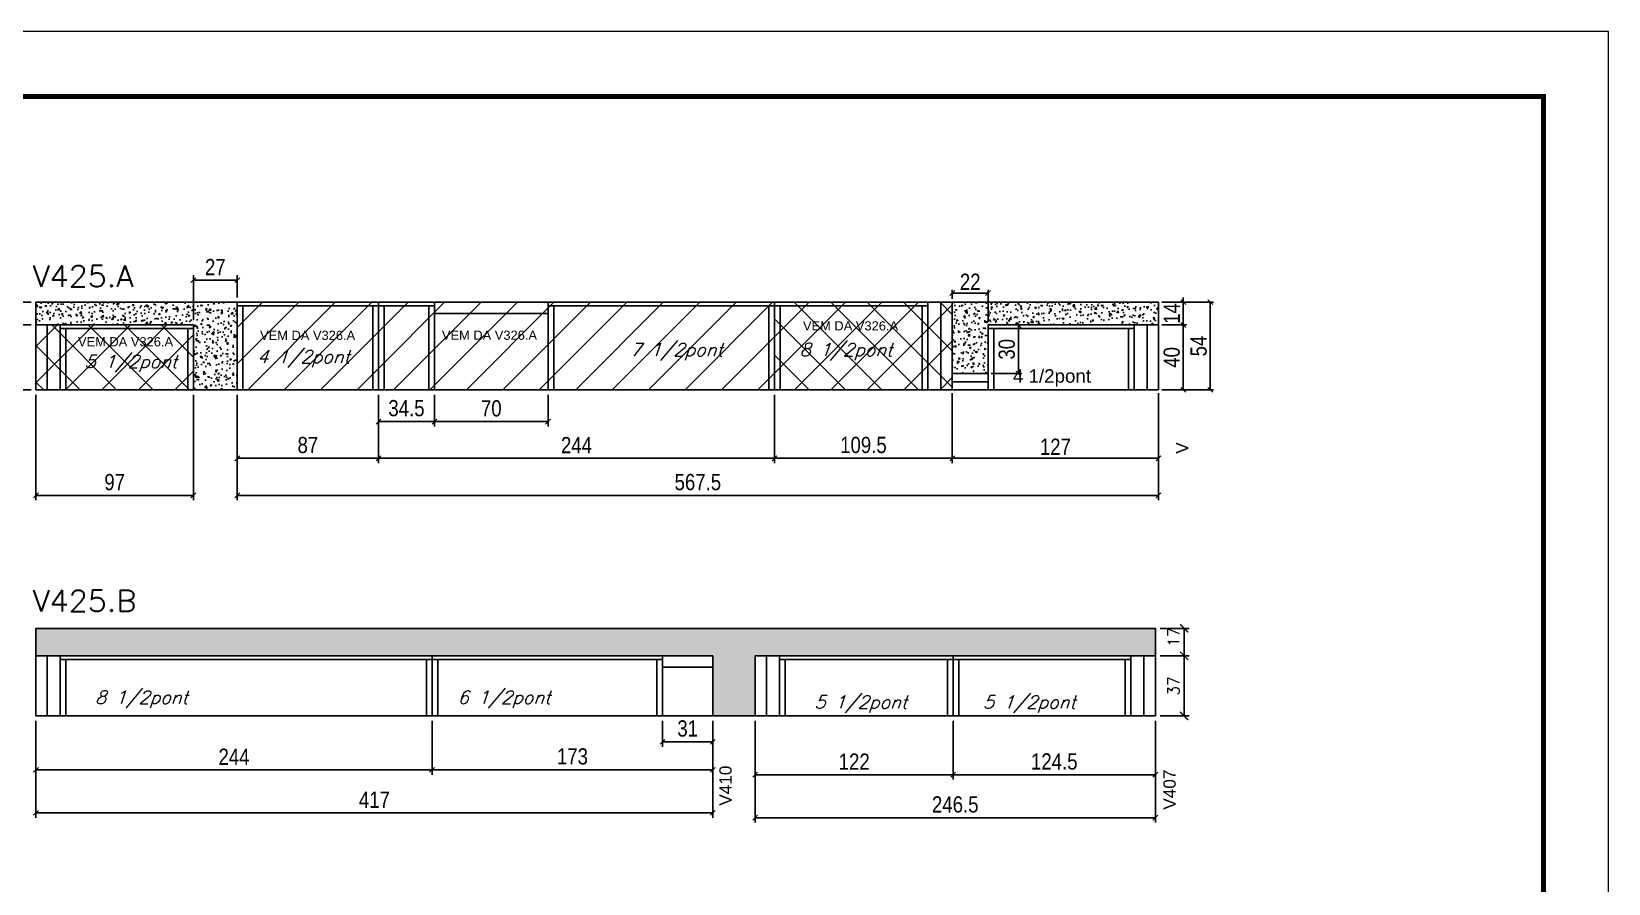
# Model space of a CAD drawing. Extents: x -3394 to 16474, y -5031 to 14397.
# Drawn here: x 6371 to 7342, y 5832 to 6357 of the extents above; entities that cross this region are included whole.
import ezdxf

# ---------------------------------------------------------------- set-up
doc = ezdxf.new("R2010")
doc.units = 0
doc.linetypes.add('DASHED', pattern=[0.75, 0.5, -0.25])
doc.layers.get('0').update_dxf_attribs({"linetype": 'CONTINUOUS'})
doc.layers.get('Defpoints').update_dxf_attribs({"linetype": 'CONTINUOUS'})
for name, color, linetype in [('COTA', 241, 'CONTINUOUS'), ('NOMENCLATURA', 7, 'CONTINUOUS'), ('Painéis', 200, 'CONTINUOUS'), ('PONTALETE', 7, 'CONTINUOUS'), ('SARR_2.2x7', 40, 'CONTINUOUS'), ('SARR_3.5x7', 81, 'CONTINUOUS'), ('SARR_EDITAR', 141, 'CONTINUOUS'), ('texto', 7, 'CONTINUOUS')]:
    doc.layers.add(name, color=color, linetype=linetype)
for name, color, linetype, lineweight in [('Folhas', 255, 'CONTINUOUS', 9), ('Hachura', 251, 'CONTINUOUS', 9), ('REAPROVEITAMENTO', 251, 'CONTINUOUS', 9), ('SARRAFO DE PRESSAO', 251, 'DASHED', 9), ('Texto Seção', 7, 'CONTINUOUS', 15)]:
    doc.layers.add(name, color=color, linetype=linetype, lineweight=lineweight)
doc.styles.add('ARIAL', font='arial.ttf')
doc.styles.add('COTA TECNICA', font='techl___.ttf', dxfattribs={"height": 10})
doc.styles.add('REGUA-120', font='ROMANS.shx', dxfattribs={"height": 15})
doc.styles.add('ROMANS', font='romans.shx')
doc.dimstyles.new('Cota Paínel', dxfattribs={"dimtxt": 7, "dimasz": 5, "dimexe": 3, "dimexo": 3, "dimgap": 3, "dimtad": 1, "dimdec": 1, "dimzin": 12, "dimdsep": 46, "dimtxsty": 'ROMANS', "dimblk": 'ARCHTICK', "dimcen": 0, "dimclrd": 4, "dimclre": 4, "dimclrt": 1, "dimadec": 1, "dimazin": 3, "dimtfac": 1, "dimtdec": 1, "dimtmove": 0, "dimatfit": 3, "dimldrblk": 'OBLIQUE', "dimfxl": 1, "dimtolj": 1, "dimtzin": 12, "dimarcsym": 0})
doc.dimstyles.new('PAINEL', dxfattribs={"dimtxt": 10, "dimasz": 3, "dimexe": 3, "dimexo": 3, "dimgap": 3, "dimtad": 1, "dimdec": 1, "dimzin": 12, "dimdsep": 46, "dimtxsty": 'COTA TECNICA', "dimblk1": 'OBLIQUE', "dimblk2": 'OBLIQUE', "dimsah": 1, "dimcen": 0.9, "dimclrd": 4, "dimclre": 4, "dimclrt": 240, "dimadec": 1, "dimazin": 3, "dimtfac": 1, "dimtdec": 1, "dimtmove": 0, "dimatfit": 3, "dimfxl": 1, "dimtolj": 1, "dimtzin": 12, "dimarcsym": 0})
pattern_1 = [(45, (-1585, 0), (-11.22532, 11.22532), []), (135, (-1585, 0), (-11.22532, -11.22532), [])]
pattern_2 = [(45, (-1585, 0), (-11.22532, 11.22532), [])]
pattern_3 = [(50, (-1585, 0), (9.1092334, -0.7969543), [0.9525, -10.4775]), (355, (-1585, 0), (-1.762171, 9.552842), [0.762, -8.382029]), (100.45144, (-1584.241, -0.066), (7.347062, 8.7558876), [0.8095004, -8.904512]), (46.1842, (-1585, 2.54), (13.553952, -2.102116), [1.42875, -15.71625]), (96.63556, (-1583.87, 2.365), (11.870207, 12.371306), [1.214251, -13.35678]), (351.18415, (-1585, 2.54), (11.870207, 12.371306), [1.142998, -12.572987]), (21, (-1583.73, 1.905), (7.5807196, -5.11326), [0.9525, -10.4775]), (326, (-1583.73, 1.905), (3.0901014, 9.209398), [0.762, -8.382]), (71.451445, (-1583.098, 1.479), (10.670821, 4.0961384), [0.8095004, -8.904497]), (37.5, (-1585, 0), (0.1544302, 4.2277519), [0, -8.2804, 0, -8.509, 0, -8.41375]), (7.5, (-1585, 0), (3.3409831, 5.0090287), [0, -4.8514, 0, -8.0899, 0, -3.20675]), (327.5, (-1587.832, 0), (6.7795298, -0.2864372), [0, -3.175, 0, -9.906, 0, -13.1445]), (317.5, (-1589.102, 0), (7.406459, 1.2713246), [0, -4.1275, 0, -6.5786, 0, -9.3345])]

# ---------------------------------------------------------------- blocks, each defined once
blk = doc.blocks.new('9999999999')
at = {"layer": 'Folhas'}
blk.add_lwpolyline([(98138.98, 34190.21), (99623.98, 34190.21), (99623.98, 35240.21), (98138.98, 35240.21)], close=True, dxfattribs=at)
at = {"layer": 'Folhas', "color": 30, "const_width": 3}
blk.add_lwpolyline([(98213.98, 34230.21), (99583.98, 34230.21), (99583.98, 35200.21), (98213.98, 35200.21)], close=True, dxfattribs=at)
blk = doc.blocks.new('_Oblique')
at = {"color": 0, "linetype": 'ByBlock', "lineweight": -2}
blk.add_line((-0.5, -0.5), (0.5, 0.5), dxfattribs=at)
blk = doc.blocks.new('*D732')
at = {"layer": 'COTA', "color": 4, "linetype": 'ByBlock', "lineweight": -2, "transparency": 16777216}
for p, q in [((6373.5, 6132.72), (6373.5, 6067.7)), ((6470.5, 6132.72), (6470.5, 6067.7)), ((6373.5, 6070.7), (6470.5, 6070.7))]:
    blk.add_line(p, q, dxfattribs=at)
at = {"layer": 'Defpoints', "color": 0, "linetype": 'ByBlock', "transparency": 16777216}
for p in [(6373.5, 6135.72), (6470.5, 6135.72), (6470.5, 6070.7)]:
    blk.add_point(p, dxfattribs=at)
at = {"layer": 'COTA', "color": 4, "linetype": 'ByBlock', "lineweight": -2, "transparency": 16777216, "xscale": 3, "yscale": 3, "zscale": 3, "rotation": 180}
blk.add_blockref('_Oblique', (6373.5, 6070.7), dxfattribs=at)
at = {"layer": 'COTA', "color": 4, "linetype": 'ByBlock', "lineweight": -2, "transparency": 16777216, "xscale": 3, "yscale": 3, "zscale": 3}
blk.add_blockref('_Oblique', (6470.5, 6070.7), dxfattribs=at)
at = {"layer": 'COTA', "color": 240, "linetype": 'ByBlock', "transparency": 16777216, "insert": (6422, 6078.8), "char_height": 10, "attachment_point": 5, "style": 'COTA TECNICA'}
blk.add_mtext('\\A1;97', dxfattribs=at)
blk = doc.blocks.new('*D733')
at = {"layer": 'COTA', "color": 4, "linetype": 'ByBlock', "lineweight": -2, "transparency": 16777216}
for p, q in [((6497.5, 6132.72), (6497.5, 6090.56)), ((6584.5, 6132.72), (6584.5, 6090.56)), ((6497.5, 6093.56), (6584.5, 6093.56))]:
    blk.add_line(p, q, dxfattribs=at)
at = {"layer": 'Defpoints', "color": 0, "linetype": 'ByBlock', "transparency": 16777216}
for p in [(6497.5, 6135.72), (6584.5, 6135.72), (6584.5, 6093.56)]:
    blk.add_point(p, dxfattribs=at)
at = {"layer": 'COTA', "color": 4, "linetype": 'ByBlock', "lineweight": -2, "transparency": 16777216, "xscale": 3, "yscale": 3, "zscale": 3, "rotation": 180}
blk.add_blockref('_Oblique', (6497.5, 6093.56), dxfattribs=at)
at = {"layer": 'COTA', "color": 4, "linetype": 'ByBlock', "lineweight": -2, "transparency": 16777216, "xscale": 3, "yscale": 3, "zscale": 3}
blk.add_blockref('_Oblique', (6584.5, 6093.56), dxfattribs=at)
at = {"layer": 'COTA', "color": 240, "linetype": 'ByBlock', "transparency": 16777216, "insert": (6541, 6101.66), "char_height": 10, "attachment_point": 5, "style": 'COTA TECNICA'}
blk.add_mtext('\\A1;87', dxfattribs=at)
blk = doc.blocks.new('*D734')
at = {"layer": 'COTA', "color": 4, "linetype": 'ByBlock', "lineweight": -2, "transparency": 16777216}
for p, q in [((6497.5, 6132.72), (6497.5, 6067.7)), ((7065, 6132.72), (7065, 6067.7)), ((6497.5, 6070.7), (7065, 6070.7))]:
    blk.add_line(p, q, dxfattribs=at)
at = {"layer": 'Defpoints', "color": 0, "linetype": 'ByBlock', "transparency": 16777216}
for p in [(6497.5, 6135.72), (7065, 6135.72), (7065, 6070.7)]:
    blk.add_point(p, dxfattribs=at)
at = {"layer": 'COTA', "color": 4, "linetype": 'ByBlock', "lineweight": -2, "transparency": 16777216, "xscale": 3, "yscale": 3, "zscale": 3, "rotation": 180}
blk.add_blockref('_Oblique', (6497.5, 6070.7), dxfattribs=at)
at = {"layer": 'COTA', "color": 4, "linetype": 'ByBlock', "lineweight": -2, "transparency": 16777216, "xscale": 3, "yscale": 3, "zscale": 3}
blk.add_blockref('_Oblique', (7065, 6070.7), dxfattribs=at)
at = {"layer": 'COTA', "color": 240, "linetype": 'ByBlock', "transparency": 16777216, "insert": (6781.25, 6078.81), "char_height": 10, "attachment_point": 5, "style": 'COTA TECNICA'}
blk.add_mtext('\\A1;567.5', dxfattribs=at)
blk = doc.blocks.new('*D735')
at = {"layer": 'COTA', "color": 4, "linetype": 'ByBlock', "lineweight": -2, "transparency": 16777216}
for p, q in [((6828.5, 6132.72), (6828.5, 6090.56)), ((6938, 6120.47), (6938, 6090.56)), ((6828.5, 6093.56), (6938, 6093.56))]:
    blk.add_line(p, q, dxfattribs=at)
at = {"layer": 'Defpoints', "color": 0, "linetype": 'ByBlock', "transparency": 16777216}
for p in [(6828.5, 6135.72), (6938, 6123.47), (6938, 6093.56)]:
    blk.add_point(p, dxfattribs=at)
at = {"layer": 'COTA', "color": 4, "linetype": 'ByBlock', "lineweight": -2, "transparency": 16777216, "xscale": 3, "yscale": 3, "zscale": 3, "rotation": 180}
blk.add_blockref('_Oblique', (6828.5, 6093.56), dxfattribs=at)
at = {"layer": 'COTA', "color": 4, "linetype": 'ByBlock', "lineweight": -2, "transparency": 16777216, "xscale": 3, "yscale": 3, "zscale": 3}
blk.add_blockref('_Oblique', (6938, 6093.56), dxfattribs=at)
at = {"layer": 'COTA', "color": 240, "linetype": 'ByBlock', "transparency": 16777216, "insert": (6883.25, 6101.7), "char_height": 10, "attachment_point": 5, "style": 'COTA TECNICA'}
blk.add_mtext('\\A1;109.5', dxfattribs=at)
blk = doc.blocks.new('*D736')
at = {"layer": 'COTA', "color": 4, "linetype": 'ByBlock', "lineweight": -2, "transparency": 16777216}
for p, q in [((6584.5, 6132.72), (6584.5, 6090.56)), ((6828.5, 6132.72), (6828.5, 6090.56)), ((6584.5, 6093.56), (6828.5, 6093.56))]:
    blk.add_line(p, q, dxfattribs=at)
at = {"layer": 'Defpoints', "color": 0, "linetype": 'ByBlock', "transparency": 16777216}
for p in [(6584.5, 6135.72), (6828.5, 6135.72), (6828.5, 6093.56)]:
    blk.add_point(p, dxfattribs=at)
at = {"layer": 'COTA', "color": 4, "linetype": 'ByBlock', "lineweight": -2, "transparency": 16777216, "xscale": 3, "yscale": 3, "zscale": 3, "rotation": 180}
blk.add_blockref('_Oblique', (6584.5, 6093.56), dxfattribs=at)
at = {"layer": 'COTA', "color": 4, "linetype": 'ByBlock', "lineweight": -2, "transparency": 16777216, "xscale": 3, "yscale": 3, "zscale": 3}
blk.add_blockref('_Oblique', (6828.5, 6093.56), dxfattribs=at)
at = {"layer": 'COTA', "color": 240, "linetype": 'ByBlock', "transparency": 16777216, "insert": (6706.5, 6101.64), "char_height": 10, "attachment_point": 5, "style": 'COTA TECNICA'}
blk.add_mtext('\\A1;244', dxfattribs=at)
blk = doc.blocks.new('*D737')
at = {"layer": 'COTA', "color": 4, "lineweight": -2, "transparency": 16777216}
for p, q in [((6470.5, 6178.72), (6470.5, 6206.29)), ((6470.5, 6203.29), (6497.5, 6203.29)), ((6497.5, 6192.72), (6497.5, 6206.29))]:
    blk.add_line(p, q, dxfattribs=at)
at = {"layer": 'Defpoints', "color": 0, "transparency": 16777216}
for p in [(6497.5, 6203.29), (6497.5, 6189.72), (6470.5, 6175.72)]:
    blk.add_point(p, dxfattribs=at)
at = {"layer": 'COTA', "color": 4, "lineweight": -2, "transparency": 16777216, "xscale": 3, "yscale": 3, "zscale": 3, "rotation": 180}
blk.add_blockref('_Oblique', (6470.5, 6203.29), dxfattribs=at)
at = {"layer": 'COTA', "color": 4, "lineweight": -2, "transparency": 16777216, "xscale": 3, "yscale": 3, "zscale": 3}
blk.add_blockref('_Oblique', (6497.5, 6203.29), dxfattribs=at)
at = {"layer": 'COTA', "color": 240, "transparency": 16777216, "insert": (6484, 6211.37), "char_height": 10, "attachment_point": 5, "style": 'COTA TECNICA'}
blk.add_mtext('\\A1;27', dxfattribs=at)
blk = doc.blocks.new('*D738')
at = {"layer": 'COTA', "color": 4, "lineweight": -2, "transparency": 16777216}
for p, q in [((6584.5, 6132.72), (6584.5, 6113.15)), ((6619, 6132.72), (6619, 6113.15)), ((6584.5, 6116.15), (6619, 6116.15))]:
    blk.add_line(p, q, dxfattribs=at)
at = {"layer": 'Defpoints', "color": 0, "transparency": 16777216}
for p in [(6584.5, 6135.72), (6619, 6135.72), (6619, 6116.15)]:
    blk.add_point(p, dxfattribs=at)
at = {"layer": 'COTA', "color": 4, "lineweight": -2, "transparency": 16777216, "xscale": 3, "yscale": 3, "zscale": 3, "rotation": 180}
blk.add_blockref('_Oblique', (6584.5, 6116.15), dxfattribs=at)
at = {"layer": 'COTA', "color": 4, "lineweight": -2, "transparency": 16777216, "xscale": 3, "yscale": 3, "zscale": 3}
blk.add_blockref('_Oblique', (6619, 6116.15), dxfattribs=at)
at = {"layer": 'COTA', "color": 240, "transparency": 16777216, "insert": (6601.75, 6124.37), "char_height": 10, "attachment_point": 5, "style": 'COTA TECNICA'}
blk.add_mtext('\\A1;34.5', dxfattribs=at)
blk = doc.blocks.new('*D739')
at = {"layer": 'COTA', "color": 4, "lineweight": -2, "transparency": 16777216}
for p, q in [((6619, 6132.72), (6619, 6113.15)), ((6689, 6132.72), (6689, 6113.15)), ((6619, 6116.15), (6689, 6116.15))]:
    blk.add_line(p, q, dxfattribs=at)
at = {"layer": 'Defpoints', "color": 0, "transparency": 16777216}
for p in [(6619, 6135.72), (6689, 6135.72), (6689, 6116.15)]:
    blk.add_point(p, dxfattribs=at)
at = {"layer": 'COTA', "color": 4, "lineweight": -2, "transparency": 16777216, "xscale": 3, "yscale": 3, "zscale": 3, "rotation": 180}
blk.add_blockref('_Oblique', (6619, 6116.15), dxfattribs=at)
at = {"layer": 'COTA', "color": 4, "lineweight": -2, "transparency": 16777216, "xscale": 3, "yscale": 3, "zscale": 3}
blk.add_blockref('_Oblique', (6689, 6116.15), dxfattribs=at)
at = {"layer": 'COTA', "color": 240, "transparency": 16777216, "insert": (6654, 6124.25), "char_height": 10, "attachment_point": 5, "style": 'COTA TECNICA'}
blk.add_mtext('\\A1;70', dxfattribs=at)
blk = doc.blocks.new('*D740')
at = {"layer": 'COTA', "color": 4, "lineweight": -2, "transparency": 16777216}
for p, q in [((6370.5, 6175.72), (6357.8, 6175.72)), ((6360.8, 6175.72), (6360.8, 6135.72)), ((6370.5, 6135.72), (6357.8, 6135.72))]:
    blk.add_line(p, q, dxfattribs=at)
at = {"layer": 'Defpoints', "color": 0, "transparency": 16777216}
for p in [(6373.5, 6175.72), (6360.8, 6135.72), (6373.5, 6135.72)]:
    blk.add_point(p, dxfattribs=at)
at = {"layer": 'COTA', "color": 4, "lineweight": -2, "transparency": 16777216, "xscale": 3, "yscale": 3, "zscale": 3}
for p, rotation in [((6360.8, 6175.72), 90), ((6360.8, 6135.72), 270)]:
    blk.add_blockref('_Oblique', p, dxfattribs=dict(at, rotation=rotation))
at = {"layer": 'COTA', "color": 240, "transparency": 16777216, "insert": (6352.7, 6155.72), "char_height": 10, "attachment_point": 5, "rotation": 90, "style": 'COTA TECNICA'}
blk.add_mtext('\\A1;40', dxfattribs=at)
blk = doc.blocks.new('*D741')
at = {"layer": 'COTA', "color": 4, "lineweight": -2, "transparency": 16777216}
for p, q in [((6370.5, 6189.72), (6357.8, 6189.72)), ((6360.8, 6175.72), (6360.8, 6189.72)), ((6370.5, 6175.72), (6357.8, 6175.72))]:
    blk.add_line(p, q, dxfattribs=at)
at = {"layer": 'Defpoints', "color": 0, "transparency": 16777216}
for p in [(6360.8, 6189.72), (6373.5, 6189.72), (6373.5, 6175.72)]:
    blk.add_point(p, dxfattribs=at)
at = {"layer": 'COTA', "color": 4, "lineweight": -2, "transparency": 16777216, "xscale": 3, "yscale": 3, "zscale": 3}
for p, rotation in [((6360.8, 6189.72), 90), ((6360.8, 6175.72), 270)]:
    blk.add_blockref('_Oblique', p, dxfattribs=dict(at, rotation=rotation))
at = {"layer": 'COTA', "color": 240, "transparency": 16777216, "insert": (6352.73, 6182.72), "char_height": 10, "attachment_point": 5, "rotation": 90, "style": 'COTA TECNICA'}
blk.add_mtext('\\A1;14', dxfattribs=at)
blk = doc.blocks.new('*D742')
at = {"layer": 'COTA', "color": 4, "linetype": 'Continuous', "lineweight": -2, "transparency": 16777216}
for p, q in [((6938, 6133.72), (6938, 6091.56)), ((7065, 6133.72), (7065, 6091.56)), ((6938, 6093.56), (7065, 6093.56))]:
    blk.add_line(p, q, dxfattribs=at)
at = {"layer": 'Defpoints', "color": 0, "linetype": 'Continuous', "transparency": 16777216}
for p in [(6938, 6135.72), (7065, 6135.72), (7065, 6093.56)]:
    blk.add_point(p, dxfattribs=at)
at = {"layer": 'COTA', "color": 4, "linetype": 'Continuous', "lineweight": -2, "transparency": 16777216, "xscale": 3, "yscale": 3, "zscale": 3, "rotation": 180}
blk.add_blockref('_Oblique', (6938, 6093.56), dxfattribs=at)
at = {"layer": 'COTA', "color": 4, "linetype": 'Continuous', "lineweight": -2, "transparency": 16777216, "xscale": 3, "yscale": 3, "zscale": 3}
blk.add_blockref('_Oblique', (7065, 6093.56), dxfattribs=at)
at = {"layer": 'COTA', "color": 240, "linetype": 'Continuous', "transparency": 16777216, "insert": (7001.5, 6100.64), "char_height": 10, "attachment_point": 5, "style": 'COTA TECNICA'}
blk.add_mtext('\\A1;127', dxfattribs=at)
blk = doc.blocks.new('*D743')
at = {"layer": 'COTA', "color": 4, "linetype": 'Continuous', "lineweight": -2, "transparency": 16777216}
for p, q in [((7067, 6175.72), (7082.29, 6175.72)), ((7080.29, 6135.72), (7080.29, 6175.72)), ((7067, 6135.72), (7082.29, 6135.72))]:
    blk.add_line(p, q, dxfattribs=at)
at = {"layer": 'Defpoints', "color": 0, "linetype": 'Continuous', "transparency": 16777216}
for p in [(7065, 6175.72), (7080.29, 6175.72), (7065, 6135.72)]:
    blk.add_point(p, dxfattribs=at)
at = {"layer": 'COTA', "color": 4, "linetype": 'Continuous', "lineweight": -2, "transparency": 16777216, "xscale": 3, "yscale": 3, "zscale": 3}
for p, rotation in [((7080.29, 6175.72), 90), ((7080.29, 6135.72), 270)]:
    blk.add_blockref('_Oblique', p, dxfattribs=dict(at, rotation=rotation))
at = {"layer": 'COTA', "color": 240, "linetype": 'Continuous', "transparency": 16777216, "insert": (7073.19, 6155.72), "char_height": 10, "attachment_point": 5, "rotation": 90, "style": 'COTA TECNICA'}
blk.add_mtext('\\A1;40', dxfattribs=at)
blk = doc.blocks.new('*D744')
at = {"layer": 'COTA', "color": 4, "linetype": 'Continuous', "lineweight": -2, "transparency": 16777216}
for p, q in [((7067, 6189.72), (7082.29, 6189.72)), ((7080.29, 6189.72), (7080.29, 6192.72)), ((7080.29, 6175.72), (7080.29, 6189.72)), ((7067, 6175.72), (7082.29, 6175.72)), ((7080.29, 6175.72), (7080.29, 6172.72))]:
    blk.add_line(p, q, dxfattribs=at)
at = {"layer": 'Defpoints', "color": 0, "linetype": 'Continuous', "transparency": 16777216}
for p in [(7065, 6189.72), (7080.29, 6189.72), (7065, 6175.72)]:
    blk.add_point(p, dxfattribs=at)
at = {"layer": 'COTA', "color": 4, "linetype": 'Continuous', "lineweight": -2, "transparency": 16777216, "xscale": 3, "yscale": 3, "zscale": 3}
for p, rotation in [((7080.29, 6189.72), 270), ((7080.29, 6175.72), 90)]:
    blk.add_blockref('_Oblique', p, dxfattribs=dict(at, rotation=rotation))
at = {"layer": 'COTA', "color": 240, "linetype": 'Continuous', "transparency": 16777216, "insert": (7073.22, 6182.72), "char_height": 10, "attachment_point": 5, "rotation": 90, "style": 'COTA TECNICA'}
blk.add_mtext('\\A1;14', dxfattribs=at)
blk = doc.blocks.new('*D745')
at = {"layer": 'COTA', "color": 4, "linetype": 'Continuous', "lineweight": -2, "transparency": 16777216}
for p, q in [((7067, 6189.72), (7098.89, 6189.72)), ((7096.89, 6135.72), (7096.89, 6189.72)), ((7067, 6135.72), (7098.89, 6135.72))]:
    blk.add_line(p, q, dxfattribs=at)
at = {"layer": 'Defpoints', "color": 0, "linetype": 'Continuous', "transparency": 16777216}
for p in [(7065, 6189.72), (7096.89, 6189.72), (7065, 6135.72)]:
    blk.add_point(p, dxfattribs=at)
at = {"layer": 'COTA', "color": 4, "linetype": 'Continuous', "lineweight": -2, "transparency": 16777216, "xscale": 3, "yscale": 3, "zscale": 3}
for p, rotation in [((7096.89, 6189.72), 90), ((7096.89, 6135.72), 270)]:
    blk.add_blockref('_Oblique', p, dxfattribs=dict(at, rotation=rotation))
at = {"layer": 'COTA', "color": 240, "linetype": 'Continuous', "transparency": 16777216, "insert": (7089.78, 6162.72), "char_height": 10, "attachment_point": 5, "rotation": 90, "style": 'COTA TECNICA'}
blk.add_mtext('\\A1;54', dxfattribs=at)
blk = doc.blocks.new('*D746')
at = {"layer": 'COTA', "color": 4, "linetype": 'Continuous', "lineweight": -2, "transparency": 16777216}
for p, q in [((6962, 6175.72), (6980.77, 6175.72)), ((6978.77, 6145.72), (6978.77, 6175.72)), ((6962, 6145.72), (6980.77, 6145.72))]:
    blk.add_line(p, q, dxfattribs=at)
at = {"layer": 'Defpoints', "color": 0, "linetype": 'Continuous', "transparency": 16777216}
for p in [(6960, 6175.72), (6978.77, 6175.72), (6960, 6145.72)]:
    blk.add_point(p, dxfattribs=at)
at = {"layer": 'COTA', "color": 4, "linetype": 'Continuous', "lineweight": -2, "transparency": 16777216, "xscale": 3, "yscale": 3, "zscale": 3}
for p, rotation in [((6978.77, 6175.72), 90), ((6978.77, 6145.72), 270)]:
    blk.add_blockref('_Oblique', p, dxfattribs=dict(at, rotation=rotation))
at = {"layer": 'COTA', "color": 240, "linetype": 'Continuous', "transparency": 16777216, "insert": (6971.55, 6160.72), "char_height": 10, "attachment_point": 5, "rotation": 90, "style": 'COTA TECNICA'}
blk.add_mtext('\\A1;30', dxfattribs=at)
blk = doc.blocks.new('*D747')
at = {"layer": 'COTA', "color": 4, "linetype": 'ByBlock', "lineweight": -2, "transparency": 16777216}
for p, q in [((6938, 6191.72), (6938, 6197.34)), ((6938, 6195.34), (6960, 6195.34)), ((6960, 6177.72), (6960, 6197.34))]:
    blk.add_line(p, q, dxfattribs=at)
at = {"layer": 'Defpoints', "color": 0, "linetype": 'ByBlock', "transparency": 16777216}
for p in [(6938, 6189.72), (6960, 6195.34), (6960, 6175.72)]:
    blk.add_point(p, dxfattribs=at)
at = {"layer": 'COTA', "color": 4, "linetype": 'ByBlock', "lineweight": -2, "transparency": 16777216, "xscale": 3, "yscale": 3, "zscale": 3, "rotation": 180}
blk.add_blockref('_Oblique', (6938, 6195.34), dxfattribs=at)
at = {"layer": 'COTA', "color": 4, "linetype": 'ByBlock', "lineweight": -2, "transparency": 16777216, "xscale": 3, "yscale": 3, "zscale": 3}
blk.add_blockref('_Oblique', (6960, 6195.34), dxfattribs=at)
at = {"layer": 'COTA', "color": 240, "linetype": 'ByBlock', "transparency": 16777216, "insert": (6949, 6202.34), "char_height": 10, "attachment_point": 5, "style": 'COTA TECNICA'}
blk.add_mtext('\\A1;22', dxfattribs=at)
blk = doc.blocks.new('*D748')
at = {"layer": 'COTA', "color": 4, "linetype": 'ByBlock', "lineweight": -2, "transparency": 16777216}
for p, q in [((6373.5, 5931.75), (6373.5, 5898.56)), ((6617.5, 5931.75), (6617.5, 5898.56)), ((6373.5, 5901.56), (6617.5, 5901.56))]:
    blk.add_line(p, q, dxfattribs=at)
at = {"layer": 'Defpoints', "color": 0, "linetype": 'ByBlock', "transparency": 16777216}
for p in [(6373.5, 5934.75), (6617.5, 5934.75), (6617.5, 5901.56)]:
    blk.add_point(p, dxfattribs=at)
at = {"layer": 'COTA', "color": 4, "linetype": 'ByBlock', "lineweight": -2, "transparency": 16777216, "xscale": 3, "yscale": 3, "zscale": 3, "rotation": 180}
blk.add_blockref('_Oblique', (6373.5, 5901.56), dxfattribs=at)
at = {"layer": 'COTA', "color": 4, "linetype": 'ByBlock', "lineweight": -2, "transparency": 16777216, "xscale": 3, "yscale": 3, "zscale": 3}
blk.add_blockref('_Oblique', (6617.5, 5901.56), dxfattribs=at)
at = {"layer": 'COTA', "color": 240, "linetype": 'ByBlock', "transparency": 16777216, "insert": (6495.5, 5909.63), "char_height": 10, "attachment_point": 5, "style": 'COTA TECNICA'}
blk.add_mtext('\\A1;244', dxfattribs=at)
blk = doc.blocks.new('*D749')
at = {"layer": 'COTA', "color": 4, "linetype": 'ByBlock', "lineweight": -2, "transparency": 16777216}
for p, q in [((6617.5, 5931.75), (6617.5, 5898.56)), ((6790.5, 5931.75), (6790.5, 5898.56)), ((6617.5, 5901.56), (6790.5, 5901.56))]:
    blk.add_line(p, q, dxfattribs=at)
at = {"layer": 'Defpoints', "color": 0, "linetype": 'ByBlock', "transparency": 16777216}
for p in [(6617.5, 5934.75), (6790.5, 5934.75), (6790.5, 5901.56)]:
    blk.add_point(p, dxfattribs=at)
at = {"layer": 'COTA', "color": 4, "linetype": 'ByBlock', "lineweight": -2, "transparency": 16777216, "xscale": 3, "yscale": 3, "zscale": 3, "rotation": 180}
blk.add_blockref('_Oblique', (6617.5, 5901.56), dxfattribs=at)
at = {"layer": 'COTA', "color": 4, "linetype": 'ByBlock', "lineweight": -2, "transparency": 16777216, "xscale": 3, "yscale": 3, "zscale": 3}
blk.add_blockref('_Oblique', (6790.5, 5901.56), dxfattribs=at)
at = {"layer": 'COTA', "color": 240, "linetype": 'ByBlock', "transparency": 16777216, "insert": (6704, 5909.78), "char_height": 10, "attachment_point": 5, "style": 'COTA TECNICA'}
blk.add_mtext('\\A1;173', dxfattribs=at)
blk = doc.blocks.new('*D754')
at = {"layer": 'COTA', "color": 4, "linetype": 'ByBlock', "lineweight": -2, "transparency": 16777216}
for p, q in [((6373.5, 5931.75), (6373.5, 5872.06)), ((6790.5, 5931.75), (6790.5, 5872.06)), ((6373.5, 5875.06), (6790.5, 5875.06))]:
    blk.add_line(p, q, dxfattribs=at)
at = {"layer": 'Defpoints', "color": 0, "linetype": 'ByBlock', "transparency": 16777216}
for p in [(6373.5, 5934.75), (6790.5, 5934.75), (6790.5, 5875.06)]:
    blk.add_point(p, dxfattribs=at)
at = {"layer": 'COTA', "color": 4, "linetype": 'ByBlock', "lineweight": -2, "transparency": 16777216, "xscale": 3, "yscale": 3, "zscale": 3, "rotation": 180}
blk.add_blockref('_Oblique', (6373.5, 5875.06), dxfattribs=at)
at = {"layer": 'COTA', "color": 4, "linetype": 'ByBlock', "lineweight": -2, "transparency": 16777216, "xscale": 3, "yscale": 3, "zscale": 3}
blk.add_blockref('_Oblique', (6790.5, 5875.06), dxfattribs=at)
at = {"layer": 'COTA', "color": 240, "linetype": 'ByBlock', "transparency": 16777216, "insert": (6582, 5883.13), "char_height": 10, "attachment_point": 5, "style": 'COTA TECNICA'}
blk.add_mtext('\\A1;417', dxfattribs=at)
blk = doc.blocks.new('*D750')
at = {"layer": 'COTA', "color": 4, "linetype": 'ByBlock', "lineweight": -2, "transparency": 16777216}
for p, q in [((6816.57, 5931.75), (6816.57, 5895.56)), ((6938.57, 5931.75), (6938.57, 5895.56)), ((6816.57, 5898.56), (6938.57, 5898.56))]:
    blk.add_line(p, q, dxfattribs=at)
at = {"layer": 'Defpoints', "color": 0, "linetype": 'ByBlock', "transparency": 16777216}
for p in [(6816.57, 5934.75), (6938.57, 5934.75), (6938.57, 5898.56)]:
    blk.add_point(p, dxfattribs=at)
at = {"layer": 'COTA', "color": 4, "linetype": 'ByBlock', "lineweight": -2, "transparency": 16777216, "xscale": 3, "yscale": 3, "zscale": 3, "rotation": 180}
blk.add_blockref('_Oblique', (6816.57, 5898.56), dxfattribs=at)
at = {"layer": 'COTA', "color": 4, "linetype": 'ByBlock', "lineweight": -2, "transparency": 16777216, "xscale": 3, "yscale": 3, "zscale": 3}
blk.add_blockref('_Oblique', (6938.57, 5898.56), dxfattribs=at)
at = {"layer": 'COTA', "color": 240, "linetype": 'ByBlock', "transparency": 16777216, "insert": (6877.57, 5906.62), "char_height": 10, "attachment_point": 5, "style": 'COTA TECNICA'}
blk.add_mtext('\\A1;122', dxfattribs=at)
blk = doc.blocks.new('*D751')
at = {"layer": 'COTA', "color": 4, "linetype": 'ByBlock', "lineweight": -2, "transparency": 16777216}
for p, q in [((6938.57, 5931.75), (6938.57, 5895.56)), ((7063.07, 5931.75), (7063.07, 5895.56)), ((6938.57, 5898.56), (7063.07, 5898.56))]:
    blk.add_line(p, q, dxfattribs=at)
at = {"layer": 'Defpoints', "color": 0, "linetype": 'ByBlock', "transparency": 16777216}
for p in [(6938.57, 5934.75), (7063.07, 5934.75), (7063.07, 5898.56)]:
    blk.add_point(p, dxfattribs=at)
at = {"layer": 'COTA', "color": 4, "linetype": 'ByBlock', "lineweight": -2, "transparency": 16777216, "xscale": 3, "yscale": 3, "zscale": 3, "rotation": 180}
blk.add_blockref('_Oblique', (6938.57, 5898.56), dxfattribs=at)
at = {"layer": 'COTA', "color": 4, "linetype": 'ByBlock', "lineweight": -2, "transparency": 16777216, "xscale": 3, "yscale": 3, "zscale": 3}
blk.add_blockref('_Oblique', (7063.07, 5898.56), dxfattribs=at)
at = {"layer": 'COTA', "color": 240, "linetype": 'ByBlock', "transparency": 16777216, "insert": (7000.82, 5906.67), "char_height": 10, "attachment_point": 5, "style": 'COTA TECNICA'}
blk.add_mtext('\\A1;124.5', dxfattribs=at)
blk = doc.blocks.new('*D755')
at = {"layer": 'COTA', "color": 4, "linetype": 'ByBlock', "lineweight": -2, "transparency": 16777216}
for p, q in [((6816.57, 5931.75), (6816.57, 5869.06)), ((7063.07, 5931.75), (7063.07, 5869.06)), ((6816.57, 5872.06), (7063.07, 5872.06))]:
    blk.add_line(p, q, dxfattribs=at)
at = {"layer": 'Defpoints', "color": 0, "linetype": 'ByBlock', "transparency": 16777216}
for p in [(6816.57, 5934.75), (7063.07, 5934.75), (7063.07, 5872.06)]:
    blk.add_point(p, dxfattribs=at)
at = {"layer": 'COTA', "color": 4, "linetype": 'ByBlock', "lineweight": -2, "transparency": 16777216, "xscale": 3, "yscale": 3, "zscale": 3, "rotation": 180}
blk.add_blockref('_Oblique', (6816.57, 5872.06), dxfattribs=at)
at = {"layer": 'COTA', "color": 4, "linetype": 'ByBlock', "lineweight": -2, "transparency": 16777216, "xscale": 3, "yscale": 3, "zscale": 3}
blk.add_blockref('_Oblique', (7063.07, 5872.06), dxfattribs=at)
at = {"layer": 'COTA', "color": 240, "linetype": 'ByBlock', "transparency": 16777216, "insert": (6939.82, 5880.17), "char_height": 10, "attachment_point": 5, "style": 'COTA TECNICA'}
blk.add_mtext('\\A1;246.5', dxfattribs=at)
blk = doc.blocks.new('_ArchTick')
at = {"color": 0, "linetype": 'ByBlock', "const_width": 0.15}
blk.add_lwpolyline([(-0.5, -0.5), (0.5, 0.5)], dxfattribs=at)
blk = doc.blocks.new('*D752')
at = {"layer": 'COTA', "color": 4, "lineweight": -2, "transparency": 16777216}
for p, q in [((7066.07, 5971.75), (7083.82, 5971.75)), ((7080.82, 5934.75), (7080.82, 5971.75)), ((7066.07, 5934.75), (7083.82, 5934.75))]:
    blk.add_line(p, q, dxfattribs=at)
at = {"layer": 'Defpoints', "color": 0, "transparency": 16777216}
for p in [(7063.07, 5971.75), (7080.82, 5971.75), (7063.07, 5934.75)]:
    blk.add_point(p, dxfattribs=at)
at = {"layer": 'COTA', "color": 4, "lineweight": -2, "transparency": 16777216, "xscale": 5, "yscale": 5, "zscale": 5}
for p, rotation in [((7080.82, 5971.75), 90), ((7080.82, 5934.75), 270)]:
    blk.add_blockref('_ArchTick', p, dxfattribs=dict(at, rotation=rotation))
at = {"layer": 'COTA', "color": 1, "transparency": 16777216, "insert": (7074.32, 5953.25), "char_height": 7, "attachment_point": 5, "rotation": 90, "style": 'ROMANS'}
blk.add_mtext('\\A1;37', dxfattribs=at)
blk = doc.blocks.new('*D753')
at = {"layer": 'COTA', "color": 4, "lineweight": -2, "transparency": 16777216}
for p, q in [((7066.07, 5988.75), (7083.82, 5988.75)), ((7080.82, 5971.75), (7080.82, 5988.75)), ((7066.07, 5971.75), (7083.82, 5971.75))]:
    blk.add_line(p, q, dxfattribs=at)
at = {"layer": 'Defpoints', "color": 0, "transparency": 16777216}
for p in [(7063.07, 5988.75), (7080.82, 5988.75), (7063.07, 5971.75)]:
    blk.add_point(p, dxfattribs=at)
at = {"layer": 'COTA', "color": 4, "lineweight": -2, "transparency": 16777216, "xscale": 5, "yscale": 5, "zscale": 5}
for p, rotation in [((7080.82, 5988.75), 90), ((7080.82, 5971.75), 270)]:
    blk.add_blockref('_ArchTick', p, dxfattribs=dict(at, rotation=rotation))
at = {"layer": 'COTA', "color": 1, "transparency": 16777216, "insert": (7074.32, 5983.43), "char_height": 7, "attachment_point": 5, "rotation": 90, "style": 'ROMANS'}
blk.add_mtext('\\A1;17', dxfattribs=at)
blk = doc.blocks.new('*D756')
at = {"layer": 'COTA', "color": 4, "lineweight": -2, "transparency": 16777216}
for p, q in [((6759.5, 5931.75), (6759.5, 5915.77)), ((6790.5, 5931.75), (6790.5, 5915.77)), ((6790.5, 5918.77), (6759.5, 5918.77))]:
    blk.add_line(p, q, dxfattribs=at)
at = {"layer": 'Defpoints', "color": 0, "transparency": 16777216}
for p in [(6759.5, 5934.75), (6790.5, 5934.75), (6759.5, 5918.77)]:
    blk.add_point(p, dxfattribs=at)
at = {"layer": 'COTA', "color": 4, "lineweight": -2, "transparency": 16777216, "xscale": 3, "yscale": 3, "zscale": 3, "rotation": 180}
blk.add_blockref('_Oblique', (6759.5, 5918.77), dxfattribs=at)
at = {"layer": 'COTA', "color": 4, "lineweight": -2, "transparency": 16777216, "xscale": 3, "yscale": 3, "zscale": 3}
blk.add_blockref('_Oblique', (6790.5, 5918.77), dxfattribs=at)
at = {"layer": 'COTA', "color": 240, "transparency": 16777216, "insert": (6775, 5926.99), "char_height": 10, "attachment_point": 5, "style": 'COTA TECNICA'}
blk.add_mtext('\\A1;31', dxfattribs=at)

msp = doc.modelspace()

# ---------------------------------------------------------------- hatches: boundary and pattern name
at = {"layer": 'COTA', "linetype": 'Continuous'}
h = msp.add_hatch(dxfattribs=at)
h.set_pattern_fill('AR-CONC', color=256, scale=0.05)
h.set_pattern_definition(pattern_3)
h.paths.add_polyline_path([(6497.5, 6189.72), (6373.5, 6189.72), (6373.5, 6175.72), (6470.5, 6175.72), (6470.5, 6135.72), (6497.5, 6135.72)])
h = msp.add_hatch(dxfattribs=at)
h.set_pattern_fill('AR-CONC', color=256, scale=0.05)
h.set_pattern_definition(pattern_3)
h.paths.add_polyline_path([(6960, 6175.72), (7065, 6175.72), (7065, 6189.72), (6938, 6189.72), (6938, 6145.72), (6960, 6145.72)])
h = msp.add_hatch(dxfattribs=at)
h.set_pattern_fill('AR-CONC', color=256, scale=0.05)
h.set_pattern_definition(pattern_3)
h.paths.add_polyline_path([(6816.57, 5971.75), (7063.07, 5971.75), (7063.07, 5988.75), (6373.5, 5988.75), (6373.5, 5971.75), (6790.5, 5971.75), (6790.5, 5934.75), (6816.57, 5934.75)])
at = {"layer": 'Hachura', "linetype": 'ByBlock'}
h = msp.add_hatch(dxfattribs=at)
h.set_pattern_fill('ANSI37', color=256, scale=5)
h.set_pattern_definition(pattern_1)
h.paths.add_polyline_path([(6938, 6135.72), (6938, 6145.72), (6938, 6189.72), (6828.5, 6189.72), (6828.5, 6135.72)])
h = msp.add_hatch(dxfattribs=at)
h.set_pattern_fill('ANSI37', color=256, scale=5)
h.set_pattern_definition(pattern_1)
h.paths.add_polyline_path([(6470.5, 6135.72), (6470.5, 6175.72), (6373.5, 6175.72), (6373.5, 6135.72)])
at = {"layer": 'REAPROVEITAMENTO', "linetype": 'Continuous'}
h = msp.add_hatch(dxfattribs=at)
h.set_pattern_fill('ANSI31', color=256, scale=5)
h.set_pattern_definition(pattern_2)
h.paths.add_polyline_path([(6584.5, 6135.72), (6584.5, 6189.72), (6497.5, 6189.72), (6497.5, 6135.72)])
h = msp.add_hatch(dxfattribs=at)
h.set_pattern_fill('ANSI31', color=256, scale=5)
h.set_pattern_definition(pattern_2)
h.paths.add_polyline_path([(6584.5, 6135.72), (6828.5, 6135.72), (6828.5, 6189.72), (6584.5, 6189.72)])

# ---------------------------------------------------------------- linework, layer by layer
at = {"layer": 'COTA', "linetype": 'Continuous'}
for p, q in [((6373.5, 6175.72), (6373.5, 6189.72)), ((6373.5, 6189.72), (6497.5, 6189.72)), ((7065, 6175.72), (7065, 6189.72)), ((6470.5, 6135.72), (6497.5, 6135.72)), ((6470.5, 6135.72), (6497.5, 6135.72)), ((6790.5, 5934.75), (6816.57, 5934.75))]:
    msp.add_line(p, q, dxfattribs=at)
at = {"layer": 'COTA', "linetype": 'ByBlock'}
for p, q in [((7065, 6189.72), (6938, 6189.72)), ((6373.5, 5971.75), (6373.5, 5988.75)), ((6373.5, 5988.75), (7063.07, 5988.75)), ((7063.07, 5971.75), (7063.07, 5988.75))]:
    msp.add_line(p, q, dxfattribs=at)
at = {"layer": 'Painéis', "linetype": 'ByBlock'}
for p, q in [((6497.5, 6189.72), (6938, 6189.72)), ((6497.5, 6189.72), (6497.5, 6135.72)), ((6584.5, 6135.72), (6584.5, 6189.72)), ((6828.5, 6135.72), (6828.5, 6189.72)), ((6938, 6135.72), (6938, 6189.72)), ((6373.5, 6175.72), (6470.5, 6175.72)), ((6373.5, 6135.72), (6373.5, 6175.72)), ((6470.5, 6175.72), (6470.5, 6135.72)), ((6373.5, 6135.72), (6470.5, 6135.72)), ((6373.5, 6135.72), (6470.5, 6135.72)), ((6497.5, 6135.72), (6938, 6135.72)), ((6497.5, 6135.72), (6938, 6135.72)), ((6373.5, 5971.75), (6790.5, 5971.75)), ((6373.5, 5934.75), (6373.5, 5971.75)), ((6617.5, 5934.75), (6617.5, 5971.75)), ((6790.5, 5934.75), (6790.5, 5971.75)), ((6816.57, 5971.75), (7063.07, 5971.75)), ((6816.57, 5934.75), (6816.57, 5971.75)), ((6938.57, 5934.75), (6938.57, 5971.75)), ((7063.07, 5934.75), (7063.07, 5971.75)), ((6373.5, 5934.75), (6790.5, 5934.75)), ((6816.57, 5934.75), (7063.07, 5934.75))]:
    msp.add_line(p, q, dxfattribs=at)
at = {"layer": 'Painéis', "linetype": 'Continuous'}
for p, q in [((6960, 6175.72), (7065, 6175.72)), ((6960, 6175.72), (6960, 6145.72)), ((7065, 6175.72), (7065, 6135.72)), ((6938, 6145.72), (6960, 6145.72)), ((6938, 6145.72), (6938, 6135.72)), ((6938, 6135.72), (7065, 6135.72))]:
    msp.add_line(p, q, dxfattribs=at)
at = {"layer": 'SARR_2.2x7', "linetype": 'Continuous'}
for p, q in [((6931, 6135.72), (6931, 6189.72)), ((6497.5, 6187.52), (6584.5, 6187.52)), ((6584.5, 6187.52), (6619, 6187.52)), ((6619, 6182.72), (6689, 6182.72)), ((6689, 6187.52), (6828.5, 6187.52)), ((6828.5, 6187.52), (6923, 6187.52)), ((6380.5, 6135.72), (6380.5, 6175.72)), ((6388.5, 6173.52), (6470.5, 6173.52)), ((7058, 6175.72), (7058, 6135.72)), ((6380.5, 5934.75), (6380.5, 5971.75)), ((6388.5, 5969.55), (6617.5, 5969.55)), ((6617.5, 5969.55), (6759.5, 5969.55)), ((6759.5, 5964.75), (6790.5, 5964.75)), ((6823.57, 5934.75), (6823.57, 5971.75)), ((6831.57, 5969.55), (6938.57, 5969.55)), ((6938.57, 5969.55), (7048.07, 5969.55)), ((7056.07, 5934.75), (7056.07, 5971.75))]:
    msp.add_line(p, q, dxfattribs=at)
at = {"layer": 'SARR_2.2x7', "ltscale": 25}
msp.add_lwpolyline([(7050, 6173.52), (6960, 6173.52), (6960, 6175.72), (7050, 6175.72)], close=True, dxfattribs=at)
at = {"layer": 'SARR_3.5x7'}
for p, q in [((6619, 6189.72), (6619, 6135.72)), ((6689, 6189.72), (6689, 6135.72)), ((6923, 6189.72), (6923, 6135.72)), ((6497.5, 6187.52), (6497.5, 6135.72)), ((6501, 6187.52), (6501, 6135.72)), ((6581, 6187.52), (6581, 6135.72)), ((6584.5, 6187.52), (6584.5, 6135.72)), ((6588, 6187.52), (6588, 6135.72)), ((6615.5, 6187.52), (6615.5, 6135.72)), ((6692.5, 6187.52), (6692.5, 6135.72)), ((6825, 6187.52), (6825, 6135.72)), ((6828.5, 6187.52), (6828.5, 6135.72)), ((6832, 6187.52), (6832, 6135.72)), ((6919.5, 6187.52), (6919.5, 6135.72)), ((6388.5, 6175.72), (6388.5, 6135.72)), ((6392, 6173.52), (6392, 6135.72)), ((6467, 6173.52), (6467, 6135.72)), ((6470.5, 6145.72), (6470.5, 6135.72)), ((6388.5, 6135.72), (6392, 6135.72)), ((6459, 6135.72), (6462.5, 6135.72)), ((6462.5, 6135.72), (6466, 6135.72)), ((6581, 6135.72), (6584.5, 6135.72)), ((6584.5, 6135.72), (6588, 6135.72)), ((6825, 6135.72), (6828.5, 6135.72)), ((6828.5, 6135.72), (6832, 6135.72)), ((6919.5, 6135.72), (6923, 6135.72)), ((6388.5, 5971.75), (6388.5, 5934.75)), ((6392, 5969.55), (6392, 5934.75)), ((6614, 5969.55), (6614, 5934.75)), ((6617.5, 5969.55), (6617.5, 5934.75)), ((6621, 5969.55), (6621, 5934.75)), ((6756, 5969.55), (6756, 5934.75)), ((6759.5, 5971.75), (6759.5, 5934.75)), ((6831.57, 5971.75), (6831.57, 5934.75)), ((6835.07, 5969.55), (6835.07, 5934.75)), ((6935.07, 5969.55), (6935.07, 5934.75)), ((6938.57, 5969.55), (6938.57, 5934.75)), ((6942.07, 5969.55), (6942.07, 5934.75)), ((7044.57, 5969.55), (7044.57, 5934.75)), ((7048.07, 5971.75), (7048.07, 5934.75)), ((6388.5, 5934.75), (6392, 5934.75)), ((6614, 5934.75), (6617.5, 5934.75)), ((6617.5, 5934.75), (6621, 5934.75)), ((6756, 5934.75), (6759.5, 5934.75)), ((6831.57, 5934.75), (6835.07, 5934.75)), ((6935.07, 5934.75), (6938.57, 5934.75)), ((6938.57, 5934.75), (6942.07, 5934.75)), ((7044.57, 5934.75), (7048.07, 5934.75))]:
    msp.add_line(p, q, dxfattribs=at)
for points in [[(6963.5, 6135.72), (6960, 6135.72), (6960, 6173.52), (6963.5, 6173.52)], [(7050, 6135.72), (7046.5, 6135.72), (7046.5, 6173.52), (7050, 6173.52)]]:
    msp.add_lwpolyline(points, close=True, dxfattribs=at)
at = {"layer": 'SARR_EDITAR', "ltscale": 25}
msp.add_line((6938, 6140.72), (6960, 6140.72), dxfattribs=at)

# ---------------------------------------------------------------- block references
at = {"layer": 'SARRAFO DE PRESSAO', "color": 6, "linetype": 'ByBlock'}
msp.add_blockref('9999999999', (-92281.77, -28883.68), dxfattribs=at)

# ---------------------------------------------------------------- texts
at = {"layer": 'NOMENCLATURA', "linetype": 'Continuous', "style": 'ARIAL'}
for p in [(6511.55, 6166.48), (6623.57, 6166.55), (6846, 6172.31), (6399.38, 6162.51)]:
    msp.add_text('VEM DA V326.A', height=5.6753, dxfattribs=at).set_placement(p)
for s, height, p in [('V', 7.57, (7083.35, 6096.31)), ('V410', 7.567, (6802.05, 5879.45)), ('V407', 7.567, (7075.61, 5877))]:
    msp.add_text(s, height=height, rotation=90, dxfattribs=at).set_placement(p)
at = {"layer": 'PONTALETE', "linetype": 'Continuous', "style": 'ARIAL'}
msp.add_text('4 1/2pont', height=8.25, dxfattribs=at).set_placement((6975.38, 6140.13))
at = {"layer": 'texto', "color": 2, "char_height": 8, "attachment_point": 5, "style": 'ROMANS'}
for s, insert in [('{\\Q19;\\C256;4 1/2pont}', (6538.28, 6154.84)), ('{\\Q19;\\C256;7 1/2pont}', (6768, 6159.19)), ('{\\Q19;\\C256;8 1/2pont}', (6872.5, 6159.19)), ('{\\Q19;\\C256;5 1/2pont}', (6431.91, 6151.85)), ('{\\Q19;\\C256;8 1/2pont}', (6438.5, 5944.97)), ('{\\Q19;\\C256;6 1/2pont}', (6661.83, 5944.97)), ('{\\Q19;\\C256;5 1/2pont}', (6881.57, 5941.97)), ('{\\Q19;\\C256;5 1/2pont}', (6985.4, 5941.97))]:
    msp.add_mtext(s, dxfattribs=dict(at, insert=insert))
at = {"layer": 'Texto Seção', "style": 'REGUA-120', "width": 1.05}
for s, p in [('V425.A', (6371.5, 6199.26)), ('V425.B', (6371.5, 5999.18))]:
    msp.add_text(s, height=13, dxfattribs=at).set_placement(p)

# ---------------------------------------------------------------- dimensions: what is measured, and where the dimension line sits
at = {"layer": 'COTA'}
for base, p1, p2, picture, middle in [((6497.5, 6203.29), (6470.5, 6175.72), (6497.5, 6189.72), '*D737', (6484, 6211.37)), ((6619, 6116.15), (6584.5, 6135.72), (6619, 6135.72), '*D738', (6601.75, 6124.37)), ((6759.5, 5918.77), (6790.5, 5934.75), (6759.5, 5934.75), '*D756', (6775, 5926.99))]:
    dim = msp.add_linear_dim(base=base, p1=p1, p2=p2, dimstyle='PAINEL', dxfattribs=at)
    dim.commit()
    dim.dimension.update_dxf_attribs({"geometry": picture, "text_midpoint": middle})
at = {"layer": 'COTA', "linetype": 'ByBlock'}
dim = msp.add_linear_dim(base=(6960, 6195.34), p1=(6938, 6189.72), p2=(6960, 6175.72), angle=180, dimstyle='PAINEL', override={"dimexe": 2, "dimexo": 2, "dimgap": 2, "dimadec": 8, "dimtix": 1, "dimatfit": 2, "dimldrblk": 'Oblique'}, dxfattribs=at)
dim.commit()
dim.dimension.update_dxf_attribs({"geometry": '*D747', "text_midpoint": (6949, 6202.34)})
at = {"layer": 'COTA'}
for base, p1, p2, dimstyle, picture, middle in [((6360.8, 6189.72), (6373.5, 6175.72), (6373.5, 6189.72), 'PAINEL', '*D741', (6360.8, 6182.72)), ((7080.82, 5988.75), (7063.07, 5971.75), (7063.07, 5988.75), 'Cota Paínel', '*D753', (7080.82, 5983.43))]:
    dim = msp.add_linear_dim(base=base, p1=p1, p2=p2, angle=90, dimstyle=dimstyle, dxfattribs=at)
    dim.commit()
    dim.dimension.update_dxf_attribs({"geometry": picture, "text_midpoint": middle, "dimtype": 160})
at = {"layer": 'COTA', "linetype": 'Continuous'}
for base, p1, p2, picture, middle in [((7080.29, 6189.72), (7065, 6175.72), (7065, 6189.72), '*D744', (7073.22, 6182.72)), ((7096.89, 6189.72), (7065, 6135.72), (7065, 6189.72), '*D745', (7089.78, 6162.72)), ((6978.77, 6175.72), (6960, 6145.72), (6960, 6175.72), '*D746', (6971.55, 6160.72)), ((7080.29, 6175.72), (7065, 6135.72), (7065, 6175.72), '*D743', (7073.19, 6155.72))]:
    dim = msp.add_linear_dim(base=base, p1=p1, p2=p2, angle=90, dimstyle='PAINEL', override={"dimexe": 2, "dimexo": 2, "dimgap": 2, "dimadec": 8, "dimtix": 1, "dimatfit": 2, "dimldrblk": 'Oblique'}, dxfattribs=at)
    dim.commit()
    dim.dimension.update_dxf_attribs({"geometry": picture, "text_midpoint": middle})
at = {"layer": 'COTA'}
for base, p1, p2, dimstyle, picture, middle in [((6360.8, 6135.72), (6373.5, 6175.72), (6373.5, 6135.72), 'PAINEL', '*D740', (6352.7, 6155.72)), ((7080.82, 5971.75), (7063.07, 5934.75), (7063.07, 5971.75), 'Cota Paínel', '*D752', (7074.32, 5953.25))]:
    dim = msp.add_linear_dim(base=base, p1=p1, p2=p2, angle=90, dimstyle=dimstyle, dxfattribs=at)
    dim.commit()
    dim.dimension.update_dxf_attribs({"geometry": picture, "text_midpoint": middle})
at = {"layer": 'COTA', "linetype": 'ByBlock'}
for base, p1, p2, picture, middle in [((6470.5, 6070.7), (6373.5, 6135.72), (6470.5, 6135.72), '*D732', (6422, 6078.8)), ((6828.5, 6093.56), (6584.5, 6135.72), (6828.5, 6135.72), '*D736', (6706.5, 6101.64)), ((6938, 6093.56), (6828.5, 6135.72), (6938, 6123.47), '*D735', (6883.25, 6101.7)), ((6617.5, 5901.56), (6373.5, 5934.75), (6617.5, 5934.75), '*D748', (6495.5, 5909.63)), ((6790.5, 5875.06), (6373.5, 5934.75), (6790.5, 5934.75), '*D754', (6582, 5883.13)), ((6938.57, 5898.56), (6816.57, 5934.75), (6938.57, 5934.75), '*D750', (6877.57, 5906.62)), ((7063.07, 5872.06), (6816.57, 5934.75), (7063.07, 5934.75), '*D755', (6939.82, 5880.17))]:
    dim = msp.add_linear_dim(base=base, p1=p1, p2=p2, dimstyle='PAINEL', dxfattribs=at)
    dim.commit()
    dim.dimension.update_dxf_attribs({"geometry": picture, "text_midpoint": middle})
for base, p1, p2, picture, middle in [((6584.5, 6093.56), (6497.5, 6135.72), (6584.5, 6135.72), '*D733', (6541, 6101.66)), ((6790.5, 5901.56), (6617.5, 5934.75), (6790.5, 5934.75), '*D749', (6704, 5909.78)), ((7063.07, 5898.56), (6938.57, 5934.75), (7063.07, 5934.75), '*D751', (7000.82, 5906.67))]:
    dim = msp.add_linear_dim(base=base, p1=p1, p2=p2, dimstyle='PAINEL', override={"dimtmove": 1}, dxfattribs=at)
    dim.commit()
    dim.dimension.update_dxf_attribs({"geometry": picture, "text_midpoint": middle})
dim = msp.add_linear_dim(base=(7065, 6070.7), p1=(6497.5, 6135.72), p2=(7065, 6135.72), dimstyle='PAINEL', dxfattribs=at)
dim.commit()
dim.dimension.update_dxf_attribs({"geometry": '*D734', "text_midpoint": (6781.25, 6070.7), "dimtype": 160})
at = {"layer": 'COTA'}
dim = msp.add_linear_dim(base=(6689, 6116.15), p1=(6619, 6135.72), p2=(6689, 6135.72), dimstyle='PAINEL', override={"dimtmove": 1}, dxfattribs=at)
dim.commit()
dim.dimension.update_dxf_attribs({"geometry": '*D739', "text_midpoint": (6654, 6124.25)})
at = {"layer": 'COTA', "linetype": 'Continuous'}
dim = msp.add_linear_dim(base=(7065, 6093.56), p1=(6938, 6135.72), p2=(7065, 6135.72), dimstyle='PAINEL', override={"dimexe": 2, "dimexo": 2, "dimgap": 2, "dimadec": 8, "dimtix": 1, "dimatfit": 2, "dimldrblk": 'Oblique'}, dxfattribs=at)
dim.commit()
dim.dimension.update_dxf_attribs({"geometry": '*D742', "text_midpoint": (7001.5, 6100.64)})

doc.saveas('drawing.dxf')
